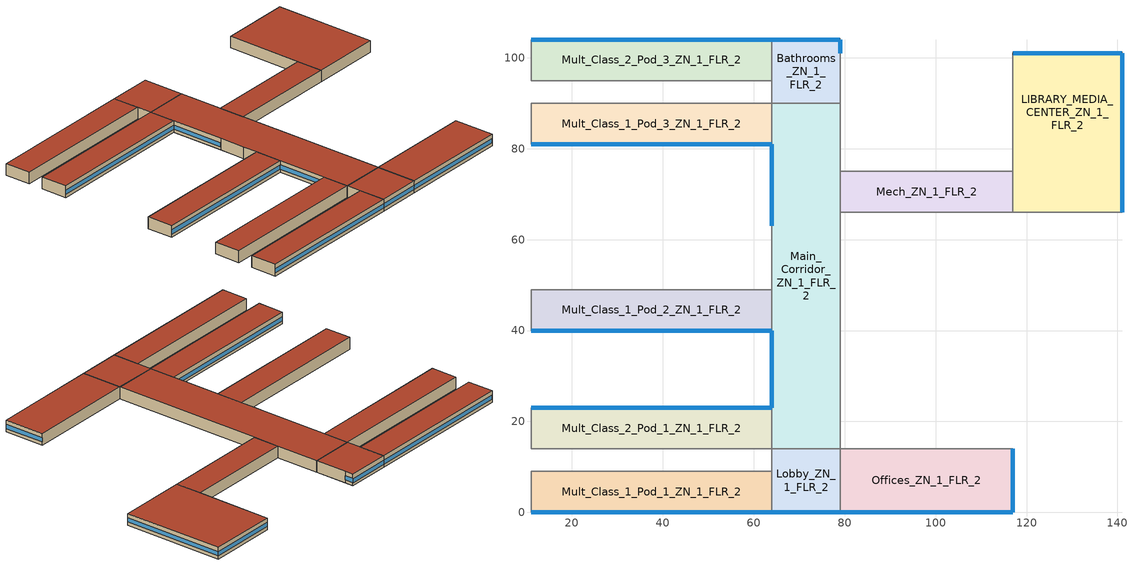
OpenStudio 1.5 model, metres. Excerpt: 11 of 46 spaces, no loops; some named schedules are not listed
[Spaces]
Bathrooms_ZN_1_FLR_2
 floor to Bathrooms_ZN_1_FLR_1: 79,104 79,90 64,90 64,104 z4
 wall outside: 79,101 79,104 64,104 z4:8
 wall to Auditorium_ZN_1_FLR_1: 79,90 79,101 z4:8
 wall to Mult_Class_2_Pod_3_ZN_1_FLR_2: 64,104 64,95 z4:8
 wall to Corridor_Pod_3_ZN_1_FLR_2: 64,95 64,90 z4:8
 wall to Main_Corridor_ZN_1_FLR_2: 64,90 79,90 z4:8
 window: 78.95,104 64.05,104 z5.1:6.51; 79,101.05 79,103.95 z5.1:6.55
 roof outside: 79,90 79,104 64,104 64,90 z8
Offices_ZN_1_FLR_2
 floor to Offices_ZN_1_FLR_1: 117,14 117,0 79,0 79,14 z4
 wall outside: 79,0 117,0 117,14 z4:8
 wall to Lobby_ZN_1_FLR_2: 79,14 79,0 z4:8
 wall to Gym_ZN_1_FLR_1: 117,14 79,14 z4:8
 window: 79.05,0 116.95,0 z5.1:6.5; 117,0.05 117,13.95 z5.1:6.51
 roof outside: 117,0 117,14 79,14 79,0 z8
Mech_ZN_1_FLR_2
 floor to Mech_ZN_1_FLR_1: 117,75 117,66 79,66 79,75 z4
 wall to Gym_ZN_1_FLR_1: 79,66 117,66 z4:8
 wall to Main_Corridor_ZN_1_FLR_2: 79,75 79,66 z4:8
 wall to Auditorium_ZN_1_FLR_1: 117,75 79,75 z4:8
 wall to LIBRARY_MEDIA_CENTER_ZN_1_FLR_2: 117,66 117,75 z4:8
 roof outside: 117,66 117,75 79,75 79,66 z8
LIBRARY_MEDIA_CENTER_ZN_1_FLR_2
 floor to Kitchen_ZN_1_FLR_1: 141,75 141,66 117,66 117,75 z4
 floor to Cafeteria_ZN_1_FLR_1: 141,101 141,75 117,75 117,101 z4
 wall outside: 141,66 141,101 117,101 z4:8
 wall to Auditorium_ZN_1_FLR_1: 117,101 117,75 z4:8
 wall to Aux_Gym_ZN_1_FLR_1: 117,66 141,66 z4:8
 window: 141,66.05 141,100.95 z5.1:6.5; 140.95,101 117.05,101 z5.1:6.51
 roof outside: 141,66 141,101 117,101 117,66 z8
Main_Corridor_ZN_1_FLR_2
 floor to Main_Corridor_ZN_1_FLR_1: 79,90 79,14 64,14 64,90 z4
 wall outside: 64,81 64,63 / 64,40 64,23 z4:8
 wall to Gym_ZN_1_FLR_1: 79,14 79,66 z4:8
 wall to Mult_Class_1_Pod_2_ZN_1_FLR_2: 64,49 64,40 z4:8
 wall to Auditorium_ZN_1_FLR_1: 79,75 79,90 z4:8
 wall to Corridor_Pod_2_ZN_1_FLR_2: 64,54 64,49 z4:8
 wall to Mult_Class_2_Pod_1_ZN_1_FLR_2: 64,23 64,14 z4:8
 wall to Mult_Class_2_Pod_2_ZN_1_FLR_2: 64,63 64,54 z4:8
 wall to Mult_Class_1_Pod_3_ZN_1_FLR_2: 64,90 64,81 z4:8
 wall to Lobby_ZN_1_FLR_2: 64,14 79,14 z4:8
 window: 64,39.95 64,23.05 / 64,80.95 64,63.05 z5.1:6.51
 roof outside: 79,14 79,90 64,90 64,14 z8
Mult_Class_2_Pod_1_ZN_1_FLR_2
 floor to Mult_Class_2_Pod_1_ZN_1_FLR_1: 64,23 64,14 11,14 11,23 z4
 wall outside: 64,23 11,23 z4:8
 wall to Corridor_Pod_1_ZN_1_FLR_2: 11,14 64,14 z4:8
 wall to Corner_Class_2_Pod_1_ZN_1_FLR_2: 11,23 11,14 z4:8
 window: 63.95,23 11.05,23 z5.1:6.5
 roof outside: 64,14 64,23 11,23 11,14 z8
Mult_Class_1_Pod_1_ZN_1_FLR_2
 floor to Mult_Class_1_Pod_1_ZN_1_FLR_1: 64,9 64,0 11,0 11,9 z4
 wall outside: 11,0 64,0 z4:8
 wall to Lobby_ZN_1_FLR_2: 64,0 64,9 z4:8
 wall to Corridor_Pod_1_ZN_1_FLR_2: 64,9 11,9 z4:8
 wall to Corner_Class_1_Pod_1_ZN_1_FLR_2: 11,9 11,0 z4:8
 window: 11.05,0 63.95,0 z5.1:6.5
 roof outside: 64,0 64,9 11,9 11,0 z8
Mult_Class_1_Pod_2_ZN_1_FLR_2
 floor to Mult_Class_1_Pod_2_ZN_1_FLR_1: 64,49 64,40 11,40 11,49 z4
 wall outside: 11,40 64,40 z4:8
 wall to Corner_Class_1_Pod_2_ZN_1_FLR_2: 11,49 11,40 z4:8
 wall to Corridor_Pod_2_ZN_1_FLR_2: 64,49 11,49 z4:8
 window: 11.05,40 63.95,40 z5.1:6.5
 roof outside: 64,40 64,49 11,49 11,40 z8
Mult_Class_1_Pod_3_ZN_1_FLR_2
 floor to Mult_Class_1_Pod_3_ZN_1_FLR_1: 64,90 64,81 11,81 11,90 z4
 wall outside: 11,81 64,81 z4:8
 wall to Corridor_Pod_3_ZN_1_FLR_2: 64,90 11,90 z4:8
 wall to Corner_Class_1_Pod_3_ZN_1_FLR_2: 11,90 11,81 z4:8
 window: 11.05,81 63.95,81 z5.1:6.5
 roof outside: 64,81 64,90 11,90 11,81 z8
Mult_Class_2_Pod_3_ZN_1_FLR_2
 floor to Mult_Class_2_Pod_3_ZN_1_FLR_1: 64,104 64,95 11,95 11,104 z4
 wall outside: 64,104 11,104 z4:8
 wall to Corner_Class_2_Pod_3_ZN_1_FLR_2: 11,104 11,95 z4:8
 wall to Corridor_Pod_3_ZN_1_FLR_2: 11,95 64,95 z4:8
 window: 63.95,104 11.05,104 z5.1:6.5
 roof outside: 64,95 64,104 11,104 11,95 z8
Lobby_ZN_1_FLR_2
 floor to Lobby_ZN_1_FLR_1: 79,14 79,0 64,0 64,14 z4
 wall outside: 64,0 79,0 z4:8
 wall to Corridor_Pod_1_ZN_1_FLR_2: 64,14 64,9 z4:8
 window: 64.05,0 78.95,0 z5.1:6.51
 roof outside: 79,0 79,14 64,14 64,0 z8
[Site]
El Paso International Ap  Ut_TX_USA: Latitude {deg}=31.77; Longitude {deg}=-106.5; Time Zone {hr}=-7; Elevation {m}=1186; Terrain=City
[Building]
Secondary School: North Axis {deg}=0; Default Construction Set=90.1-2010 - CZ3a-3b - SecSchl
[ClimateZones]
Climate Zone Institution Name 1=ASHRAE; Climate Zone Document Name 1=ANSI/ASHRAE Standard 169; Climate Zone Document Year 1=2006; Climate Zone Institution Name 2=CEC; Climate Zone Document Name 2=California Climate Zone Descriptions; Climate Zone Document Year 2=1995
[Site:GroundTemperature:BuildingSurface]
19.527, 19.502, 19.536, 19.598, 20.002, 21.64, 22.225, 22.375, 21.449, 20.121, 19.802, 19.633
[Site:WaterMainsTemperature]
Calculation Method=Correlation; Annual Average Outdoor Air Temperature {C}=17.9417; Maximum Difference In Monthly Average Outdoor Air Temperatures {deltaC}=21.1
[SizingPeriod:DesignDay] Barometric Pressure {Pa}=87865; Sky Clearness=0; Rain Indicator=0; Snow Indicator=0; Day of Month=21; Daylight Saving Time Indicator=0; Humidity Indicating Type=Wetbulb; Dry-Bulb Temperature Range Modifier Type=DefaultMultipliers
Name | Maximum Dry-Bulb Temperature {C} | Daily Dry-Bulb Temperature Range {deltaC} | Humidity Indicating Conditions at Maximum Dry-Bulb {BasedOnField A3} | Wind Speed {m/s} | Wind Direction {deg} | Month | Day Type | Solar Model Indicator | ASHRAE Taub | ASHRAE Taud
El Paso International Ap  Ut Ann Clg .4% Condns DB=>MWB | 38.1 | 13 | 18.1 | 3.9 | 280 | 7 | SummerDesignDay | ASHRAETau | 0.605 | 1.547
El Paso International Ap  Ut Ann Htg 99.6% Condns DB | -5.2 | 0 | -5.2 | 2.2 | 20 | 12 | WinterDesignDay | ASHRAEClearSky
El Paso International Ap  Ut Ann Clg .4% Condns WB=>MDB | 30.1 | 13 | 21.3 | 3.9 | 280 | 7 | SummerDesignDay | ASHRAETau | 0.605 | 1.547
[DefaultConstructionSet]
90.1-2010 - CZ3a-3b - SecSchl: Default Exterior Surface Constructions=Default Surface Constructions 1; Default Interior Surface Constructions=Default Surface Constructions 2; Default Ground Contact Surface Constructions=Default Surface Constructions 3; Default Exterior SubSurface Constructions=Default Sub Surface Constructions 1; Default Interior SubSurface Constructions=Default Sub Surface Constructions 2; Interior Partition Construction=Interior Partition
[DefaultSurfaceConstructions]
Name | Floor Construction | Wall Construction | Roof Ceiling Construction
Default Surface Constructions 1 | ExtSlabCarpet 4in ClimateZone 1-8 | ASHRAE 90.1-2010 ExtWall SteelFrame ClimateZone 3 | ASHRAE 90.1-2010 ExtRoof IEAD ClimateZone 2-8
Default Surface Constructions 2 | Interior Floor | Interior Wall | Interior Ceiling
Default Surface Constructions 3 | ExtSlabCarpet 4in ClimateZone 1-8 | ExtSlabCarpet 4in ClimateZone 1-8 | ExtSlabCarpet 4in ClimateZone 1-8
[Construction]
ExtSlabCarpet 4in ClimateZone 1-8: MAT-CC05 4 HW CONCRETE, CP02 CARPET PAD
ASHRAE 90.1-2010 ExtWall SteelFrame ClimateZone 3: Wood Siding, Steel Frame Wall Insulation R-10.09 IP, 1/2IN Gypsum
ASHRAE 90.1-2010 ExtRoof IEAD ClimateZone 2-8: Roof Membrane, IEAD Roof Insulation R-19.72 IP, Metal Decking
Interior Floor: F16 Acoustic tile, F05 Ceiling air space resistance, M11 100mm lightweight concrete
Interior Wall: G01a 19mm gypsum board, F04 Wall air space resistance, G01a 19mm gypsum board
Interior Ceiling: M11 100mm lightweight concrete, F05 Ceiling air space resistance, F16 Acoustic tile
ASHRAE 90.1-2010 ExtWindow Metal ClimateZone 3: Fixed Window 3.69/0.25/0.16
Exterior Door: F08 Metal surface, I01 25mm insulation board
Interior Window: Clear 3mm
Interior Door; Interior Partition: G05 25mm wood
InteriorFurnishings: Std Wood 6inch
[Material] Thermal Absorptance=0.9
Name | Roughness | Thickness {m} | Conductivity {W/m-K} | Density {kg/m3} | Specific Heat {J/kg-K} | Solar Absorptance | Visible Absorptance
MAT-CC05 4 HW CONCRETE | Rough | 0.1016 | 1.311 | 2240 | 836.8 | 0.85 | 0.85
Wood Siding | MediumSmooth | 0.01 | 0.11 | 544.62 | 1210 | 0.78 | 0.78
Steel Frame Wall Insulation R-10.09 IP | MediumRough | 0.087052 | 0.049 | 265 | 836.8 | 0.7 | 0.7
1/2IN Gypsum | Smooth | 0.0127 | 0.16 | 784.9 | 830 | 0.4 | 0.4
Roof Membrane | VeryRough | 0.0095 | 0.16 | 1121.29 | 1460 | 0.7 | 0.7
IEAD Roof Insulation R-19.72 IP | MediumRough | 0.170137 | 0.049 | 265 | 836.8 | 0.7 | 0.7
Metal Decking | MediumSmooth | 0.0015 | 45.006 | 7680 | 418.4 | 0.6 | 0.6
F16 Acoustic tile | MediumSmooth | 0.0191 | 0.06 | 368 | 590 | 0.3 | 0.3
M11 100mm lightweight concrete | MediumRough | 0.1016 | 0.53 | 1280 | 840 | 0.5 | 0.5
G01a 19mm gypsum board | MediumSmooth | 0.019 | 0.16 | 800 | 1090 | 0.4 | 0.4
F08 Metal surface | Smooth | 0.0008 | 45.28 | 7824 | 500 | 0.7 | 0.7
I01 25mm insulation board | MediumRough | 0.0254 | 0.03 | 43 | 1210 | 0.6 | 0.6
G05 25mm wood | MediumSmooth | 0.0254 | 0.15 | 608 | 1630 | 0.5 | 0.5
Std Wood 6inch | MediumSmooth | 0.15 | 0.12 | 540 | 1210 | 0.7 | 0.7
[Material:NoMass]
CP02 CARPET PAD: Roughness=Smooth; Thermal Resistance {m2-K/W}=0.1; Thermal Absorptance=0.9; Solar Absorptance=0.8; Visible Absorptance=0.8
[Material:AirGap]
Name | Thermal Resistance {m2-K/W}
F05 Ceiling air space resistance | 0.18
F04 Wall air space resistance | 0.15
[DefaultSubSurfaceConstructions]
Name | Fixed Window Construction | Operable Window Construction | Door Construction | Skylight Construction | Tubular Daylight Dome Construction | Tubular Daylight Diffuser Construction
Default Sub Surface Constructions 1 | ASHRAE 90.1-2010 ExtWindow Metal ClimateZone 3 | ASHRAE 90.1-2010 ExtWindow Metal ClimateZone 3 | Exterior Door | ASHRAE 90.1-2010 ExtWindow Metal ClimateZone 3 | Interior Window | Interior Window
Default Sub Surface Constructions 2 | Interior Window | Interior Window | Interior Door
[WindowMaterial:SimpleGlazingSystem]
Fixed Window 3.69/0.25/0.16: U-Factor {W/m2-K}=3.69087; Solar Heat Gain Coefficient=0.25; Visible Transmittance=0.16
[WindowMaterial:Glazing]
Clear 3mm: Optical Data Type=SpectralAverage; Thickness {m}=0.003; Solar Transmittance at Normal Incidence=0.837; Front Side Solar Reflectance at Normal Incidence=0.075; Back Side Solar Reflectance at Normal Incidence=0; Visible Transmittance at Normal Incidence=0.898; Front Side Visible Reflectance at Normal Incidence=0.081; Back Side Visible Reflectance at Normal Incidence=0; Infrared Transmittance at Normal Incidence=0; Front Side Infrared Hemispherical Emissivity=0.84; Back Side Infrared Hemispherical Emissivity=0.84; Conductivity {W/m-K}=0.9; Dirt Correction Factor for Solar and Visible Transmittance=1; Solar Diffusing=No
[Space] Part of Total Floor Area=Yes
Name | Space Type | Thermal Zone
Bathrooms_ZN_1_FLR_2 | 90.1-2010 - SecSchl - Restroom | Bathrooms_ZN_1_FLR_2 ZN
LIBRARY_MEDIA_CENTER_ZN_1_FLR_2 | 90.1-2010 - SecSchl - Classroom | LIBRARY_MEDIA_CENTER_ZN_1_FLR_2 ZN
Mult_Class_1_Pod_3_ZN_1_FLR_2 | 90.1-2010 - SecSchl - Classroom | Mult_Class_1_Pod_3_ZN_1_FLR_2 ZN
Offices_ZN_1_FLR_2 | 90.1-2010 - SecSchl - Office | Offices_ZN_1_FLR_2 ZN
Mult_Class_2_Pod_3_ZN_1_FLR_2 | 90.1-2010 - SecSchl - Classroom | Mult_Class_2_Pod_3_ZN_1_FLR_2 ZN
Mech_ZN_1_FLR_2 | 90.1-2010 - SecSchl - Mechanical | Mech_ZN_1_FLR_2 ZN
Mult_Class_2_Pod_1_ZN_1_FLR_2 | 90.1-2010 - SecSchl - Classroom | Mult_Class_2_Pod_1_ZN_1_FLR_2 ZN
Mult_Class_1_Pod_1_ZN_1_FLR_2 | 90.1-2010 - SecSchl - Classroom | Mult_Class_1_Pod_1_ZN_1_FLR_2 ZN
Main_Corridor_ZN_1_FLR_2 | 90.1-2010 - SecSchl - Corridor | Main_Corridor_ZN_1_FLR_2 ZN
Lobby_ZN_1_FLR_2 | 90.1-2010 - SecSchl - Lobby | Lobby_ZN_1_FLR_2 ZN
Mult_Class_1_Pod_2_ZN_1_FLR_2 | 90.1-2010 - SecSchl - Classroom | Mult_Class_1_Pod_2_ZN_1_FLR_2 ZN
[InternalMass:Definition] Construction=InteriorFurnishings; Design Level Calculation Method=SurfaceArea
Name | Surface Area {m2}
Mult_Class_1_Pod_3_ZN_1_FLR_2_InternalMass_1 Definition; Mult_Class_2_Pod_3_ZN_1_FLR_2_InternalMass_1 Definition; Mult_Class_2_Pod_1_ZN_1_FLR_2_InternalMass_1 Definition; Mult_Class_1_Pod_2_ZN_1_FLR_2_InternalMass_1 Definition; Mult_Class_1_Pod_1_ZN_1_FLR_2_InternalMass_1 Definition | 954
Bathrooms_ZN_1_FLR_2_InternalMass_1 Definition; Lobby_ZN_1_FLR_2_InternalMass_1 Definition | 420
Main_Corridor_ZN_1_FLR_2_InternalMass_1 Definition | 2280
Mech_ZN_1_FLR_2_InternalMass_1 Definition | 684
Offices_ZN_1_FLR_2_InternalMass_1 Definition | 1064
LIBRARY_MEDIA_CENTER_ZN_1_FLR_2_InternalMass_1 Definition | 1680
[InternalMass]
Name | Internal Mass Definition | Space or SpaceType
Mult_Class_1_Pod_3_ZN_1_FLR_2_InternalMass_1 | Mult_Class_1_Pod_3_ZN_1_FLR_2_InternalMass_1 Definition | Mult_Class_1_Pod_3_ZN_1_FLR_2
Bathrooms_ZN_1_FLR_2_InternalMass_1 | Bathrooms_ZN_1_FLR_2_InternalMass_1 Definition | Bathrooms_ZN_1_FLR_2
Main_Corridor_ZN_1_FLR_2_InternalMass_1 | Main_Corridor_ZN_1_FLR_2_InternalMass_1 Definition | Main_Corridor_ZN_1_FLR_2
Mult_Class_2_Pod_3_ZN_1_FLR_2_InternalMass_1 | Mult_Class_2_Pod_3_ZN_1_FLR_2_InternalMass_1 Definition | Mult_Class_2_Pod_3_ZN_1_FLR_2
Lobby_ZN_1_FLR_2_InternalMass_1 | Lobby_ZN_1_FLR_2_InternalMass_1 Definition | Lobby_ZN_1_FLR_2
Mult_Class_2_Pod_1_ZN_1_FLR_2_InternalMass_1 | Mult_Class_2_Pod_1_ZN_1_FLR_2_InternalMass_1 Definition | Mult_Class_2_Pod_1_ZN_1_FLR_2
Mult_Class_1_Pod_2_ZN_1_FLR_2_InternalMass_1 | Mult_Class_1_Pod_2_ZN_1_FLR_2_InternalMass_1 Definition | Mult_Class_1_Pod_2_ZN_1_FLR_2
Mech_ZN_1_FLR_2_InternalMass_1 | Mech_ZN_1_FLR_2_InternalMass_1 Definition | Mech_ZN_1_FLR_2
Mult_Class_1_Pod_1_ZN_1_FLR_2_InternalMass_1 | Mult_Class_1_Pod_1_ZN_1_FLR_2_InternalMass_1 Definition | Mult_Class_1_Pod_1_ZN_1_FLR_2
Offices_ZN_1_FLR_2_InternalMass_1 | Offices_ZN_1_FLR_2_InternalMass_1 Definition | Offices_ZN_1_FLR_2
LIBRARY_MEDIA_CENTER_ZN_1_FLR_2_InternalMass_1 | LIBRARY_MEDIA_CENTER_ZN_1_FLR_2_InternalMass_1 Definition | LIBRARY_MEDIA_CENTER_ZN_1_FLR_2
[Daylighting:Control] Position Z-Coordinate {m}=0.762; Lighting Control Type=Stepped; Minimum Input Power Fraction for Continuous Dimming Control=0.3; Minimum Light Output Fraction for Continuous Dimming Control=0.2; Number of Stepped Control Steps=3; Probability Lighting will be Reset When Needed in Manual Stepped Control=1; Maximum Allowable Discomfort Glare Index=22
Name | Space | Position X-Coordinate {m} | Position Y-Coordinate {m} | Theta Rotation Around Y-Axis {deg} | Illuminance Setpoint {lux}
Daylighting:Control #3 | Mult_Class_1_Pod_3_ZN_1_FLR_2 | 13.2588 | 1.6764 | -3.14159 | 500
Daylighting:Control #4 | Mult_Class_1_Pod_3_ZN_1_FLR_2 | 39.7764 | 1.6764 | -3.14159 | 500
Daylighting:Control #5 | Mult_Class_2_Pod_3_ZN_1_FLR_2 | 13.2588 | 7.3236 | -0 | 500
Daylighting:Control #6 | Mult_Class_2_Pod_3_ZN_1_FLR_2 | 39.7764 | 7.3236 | -0 | 500
Daylighting:Control #7 | Mult_Class_2_Pod_1_ZN_1_FLR_2 | 13.2588 | 7.3236 | -0 | 500
Daylighting:Control #8 | Mult_Class_2_Pod_1_ZN_1_FLR_2 | 39.7764 | 7.3236 | -0 | 500
Daylighting:Control #19 | Mult_Class_1_Pod_2_ZN_1_FLR_2 | 13.2588 | 1.6764 | -3.14159 | 500
Daylighting:Control #20 | Mult_Class_1_Pod_2_ZN_1_FLR_2 | 39.7764 | 1.6764 | -3.14159 | 500
Daylighting:Control #31 | LIBRARY_MEDIA_CENTER_ZN_1_FLR_2 | 22.3236 | 17.5 | -0 | 375
Daylighting:Control #32 | LIBRARY_MEDIA_CENTER_ZN_1_FLR_2 | 12 | 33.3236 | -0 | 375
Daylighting:Control #33 | Lobby_ZN_1_FLR_2 | 3.7338 | 1.6764 | -3.14159 | 375
Daylighting:Control #34 | Lobby_ZN_1_FLR_2 | 11.2014 | 1.6764 | -3.14159 | 375
Daylighting:Control #53 | Mult_Class_1_Pod_1_ZN_1_FLR_2 | 13.2588 | 1.6764 | -3.14159 | 500
Daylighting:Control #54 | Mult_Class_1_Pod_1_ZN_1_FLR_2 | 39.7764 | 1.6764 | -3.14159 | 500
Daylighting:Control #65 | Offices_ZN_1_FLR_2 | 18.9982 | 1.6764 | -3.14159 | 500
Daylighting:Control #66 | Offices_ZN_1_FLR_2 | 36.3322 | 7.0104 | -3.14159 | 500
[SpaceType] Standards Building Type=SecondarySchool
Name | Default Schedule Set | Design Specification Outdoor Air Object | Standards Space Type
90.1-2010 - SecSchl - Corridor | 90.1-2010 - SecSchl - Corridor Schedule Set | 90.1-2010 - SecSchl - Corridor Ventilation | Corridor
90.1-2010 - SecSchl - Restroom | 90.1-2010 - SecSchl - Restroom Schedule Set | 90.1-2010 - SecSchl - Restroom Ventilation | Restroom
90.1-2010 - SecSchl - Classroom | 90.1-2010 - SecSchl - Classroom Schedule Set | 90.1-2010 - SecSchl - Classroom Ventilation | Classroom
90.1-2010 - SecSchl - Lobby | 90.1-2010 - SecSchl - Lobby Schedule Set | 90.1-2010 - SecSchl - Lobby Ventilation | Lobby
90.1-2010 - SecSchl - Office | 90.1-2010 - SecSchl - Office Schedule Set | 90.1-2010 - SecSchl - Office Ventilation | Office
90.1-2010 - SecSchl - Mechanical | 90.1-2010 - SecSchl - Mechanical Schedule Set | 90.1-2010 - SecSchl - Mechanical Ventilation | Mechanical
[DefaultScheduleSet] Lighting Schedule=SecondarySchool Bldg Light; Electric Equipment Schedule=SecondarySchool Bldg Equip; Infiltration Schedule=SecondarySchool Infil
Name | Number of People Schedule | People Activity Level Schedule
90.1-2010 - SecSchl - Corridor Schedule Set; 90.1-2010 - SecSchl - Restroom Schedule Set; 90.1-2010 - SecSchl - Classroom Schedule Set; 90.1-2010 - SecSchl - Mechanical Schedule Set | SecondarySchool Bldg Occ | SecondarySchool Activity
90.1-2010 - SecSchl - Lobby Schedule Set
90.1-2010 - SecSchl - Office Schedule Set | SecondarySchool Office Occ | SecondarySchool Activity
[Lights]
Name | Lights Definition | Space or SpaceType | Schedule
90.1-2010 - SecSchl - Corridor Lights | 90.1-2010 - SecSchl - Corridor Lights Definition | 90.1-2010 - SecSchl - Corridor
90.1-2010 - SecSchl - Restroom Lights | 90.1-2010 - SecSchl - Restroom Lights Definition | 90.1-2010 - SecSchl - Restroom
90.1-2010 - SecSchl - Classroom Lights | 90.1-2010 - SecSchl - Classroom Lights Definition | 90.1-2010 - SecSchl - Classroom | SecondarySchool Bldg Light OccSensor Reduction
90.1-2010 - SecSchl - Lobby Lights | 90.1-2010 - SecSchl - Lobby Lights Definition | 90.1-2010 - SecSchl - Lobby
90.1-2010 - SecSchl - Office Lights | 90.1-2010 - SecSchl - Office Lights Definition | 90.1-2010 - SecSchl - Office
90.1-2010 - SecSchl - Mechanical Lights | 90.1-2010 - SecSchl - Mechanical Lights Definition | 90.1-2010 - SecSchl - Mechanical
[DesignSpecification:OutdoorAir] Outdoor Air Method=Sum
Name | Outdoor Air Flow per Floor Area {m3/s-m2} | Outdoor Air Flow per Person {m3/s-person}
90.1-2010 - SecSchl - Corridor Ventilation; 90.1-2010 - SecSchl - Restroom Ventilation; 90.1-2010 - SecSchl - Lobby Ventilation | 0.0003048
90.1-2010 - SecSchl - Classroom Ventilation | 0.0006096 | 0.00471947
90.1-2010 - SecSchl - Office Ventilation | 0.0003048 | 0.00235974
90.1-2010 - SecSchl - Mechanical Ventilation | 0.0006096
[People]
Name | People Definition | Space or SpaceType
90.1-2010 - SecSchl - Corridor People | 90.1-2010 - SecSchl - Corridor People Definition | 90.1-2010 - SecSchl - Corridor
90.1-2010 - SecSchl - Restroom People | 90.1-2010 - SecSchl - Restroom People Definition | 90.1-2010 - SecSchl - Restroom
90.1-2010 - SecSchl - Classroom People | 90.1-2010 - SecSchl - Classroom People Definition | 90.1-2010 - SecSchl - Classroom
90.1-2010 - SecSchl - Office People | 90.1-2010 - SecSchl - Office People Definition | 90.1-2010 - SecSchl - Office
90.1-2010 - SecSchl - Mechanical People | 90.1-2010 - SecSchl - Mechanical People Definition | 90.1-2010 - SecSchl - Mechanical
[SpaceInfiltration:DesignFlowRate] Design Flow Rate Calculation Method=Flow/ExteriorArea; Flow per Exterior Surface Area {m3/s-m2}=0.000226568
Name | Space or SpaceType
90.1-2010 - SecSchl - Corridor Infiltration | 90.1-2010 - SecSchl - Corridor
90.1-2010 - SecSchl - Restroom Infiltration | 90.1-2010 - SecSchl - Restroom
90.1-2010 - SecSchl - Classroom Infiltration | 90.1-2010 - SecSchl - Classroom
90.1-2010 - SecSchl - Office Infiltration | 90.1-2010 - SecSchl - Office
90.1-2010 - SecSchl - Mechanical Infiltration | 90.1-2010 - SecSchl - Mechanical
[ElectricEquipment]
Name | Electric Equipment Definition | Space or SpaceType
90.1-2010 - SecSchl - Corridor Electric Equipment | 90.1-2010 - SecSchl - Corridor Electric Equipment Definition | 90.1-2010 - SecSchl - Corridor
90.1-2010 - SecSchl - Restroom Electric Equipment | 90.1-2010 - SecSchl - Restroom Electric Equipment Definition | 90.1-2010 - SecSchl - Restroom
90.1-2010 - SecSchl - Classroom Electric Equipment | 90.1-2010 - SecSchl - Classroom Electric Equipment Definition | 90.1-2010 - SecSchl - Classroom
90.1-2010 - SecSchl - Office Electric Equipment | 90.1-2010 - SecSchl - Office Electric Equipment Definition | 90.1-2010 - SecSchl - Office
90.1-2010 - SecSchl - Mechanical Electric Equipment | 90.1-2010 - SecSchl - Mechanical Electric Equipment Definition | 90.1-2010 - SecSchl - Mechanical
[ThermostatSetpoint:DualSetpoint]
Name | Heating Setpoint Temperature Schedule | Cooling Setpoint Temperature Schedule
90.1-2010 - SecSchl - Corridor Thermostat; 90.1-2010 - SecSchl - Restroom Thermostat; 90.1-2010 - SecSchl - Mechanical Thermostat | SecondarySchool HtgSetp BathCorrMechKitchen | SecondarySchool ClgSetp BathCorrMechKitchen
90.1-2010 - SecSchl - Classroom Thermostat; 90.1-2010 - SecSchl - Lobby Thermostat; 90.1-2010 - SecSchl - Office Thermostat | SecondarySchool HtgSetp | SecondarySchool ClgSetp
[ThermalZone] Use Ideal Air Loads=No
Name | Thermostat
Lobby_ZN_1_FLR_2 ZN | 90.1-2010 - SecSchl - Lobby Thermostat
Main_Corridor_ZN_1_FLR_2 ZN | 90.1-2010 - SecSchl - Corridor Thermostat
Mult_Class_2_Pod_1_ZN_1_FLR_2 ZN; Mult_Class_1_Pod_1_ZN_1_FLR_2 ZN; Mult_Class_2_Pod_3_ZN_1_FLR_2 ZN; LIBRARY_MEDIA_CENTER_ZN_1_FLR_2 ZN; Mult_Class_1_Pod_2_ZN_1_FLR_2 ZN; Mult_Class_1_Pod_3_ZN_1_FLR_2 ZN | 90.1-2010 - SecSchl - Classroom Thermostat
Mech_ZN_1_FLR_2 ZN | 90.1-2010 - SecSchl - Mechanical Thermostat
Offices_ZN_1_FLR_2 ZN | 90.1-2010 - SecSchl - Office Thermostat
Bathrooms_ZN_1_FLR_2 ZN | 90.1-2010 - SecSchl - Restroom Thermostat
